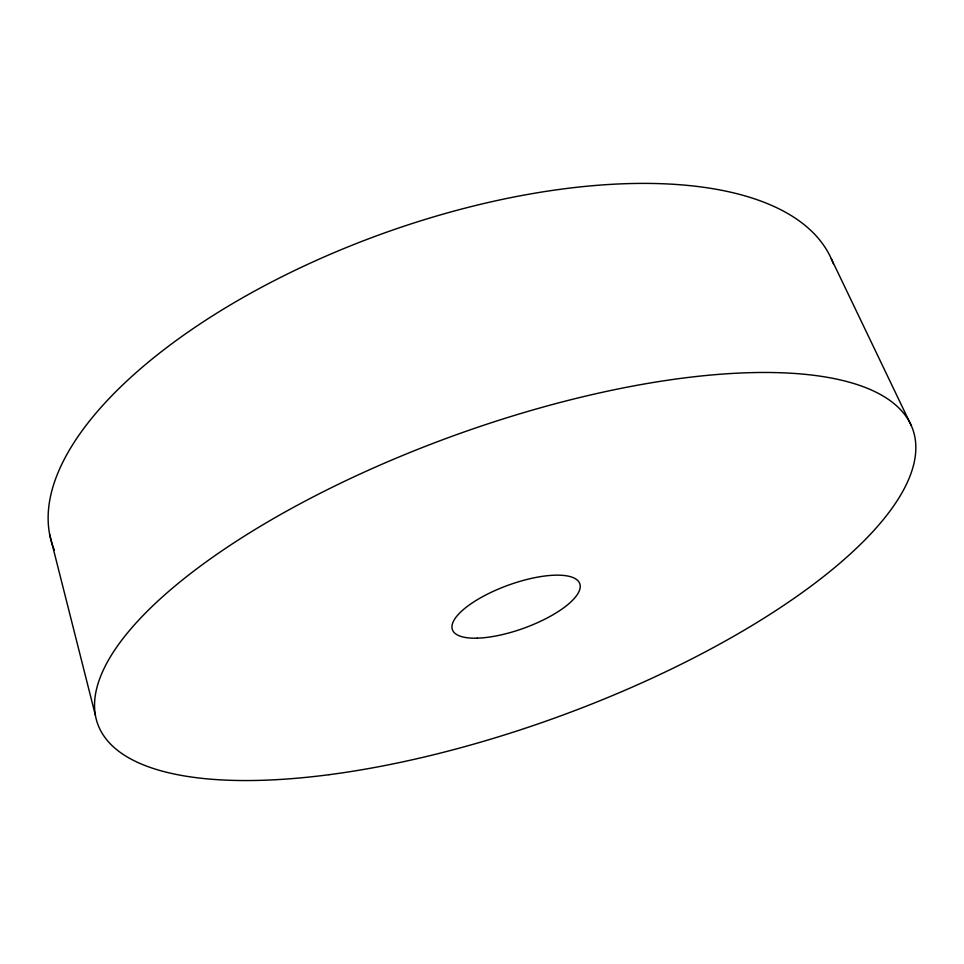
<?xml version="1.0" encoding="UTF-8"?>
<svg xmlns="http://www.w3.org/2000/svg" width="964" height="964" viewBox="0 0 964 964"><rect width="100%" height="100%" fill="white"/><g stroke="black" fill="none" stroke-linecap="round" stroke-linejoin="round"><path stroke-width="1.45" d="M831.269 258.689L911.378 425.799M49.634 534.309L95.364 715.155M54.309 549.986A415.002 182.172 -19.9 0 1 376.96 235.686A415.002 182.172 -19.9 0 1 833.318 263.738M329.182 774.682A433.354 149.938 -19.9 0 0 914.511 435.342A433.354 149.938 -19.9 0 0 271.86 519.512A433.354 149.938 -19.9 0 0 329.182 774.682M477.264 638.156A67.685 22.859 -19.9 0 0 579.713 589.643A67.685 22.859 -19.9 0 0 491.339 592.233A67.685 22.859 -19.9 0 0 477.264 638.156"/></g></svg>
